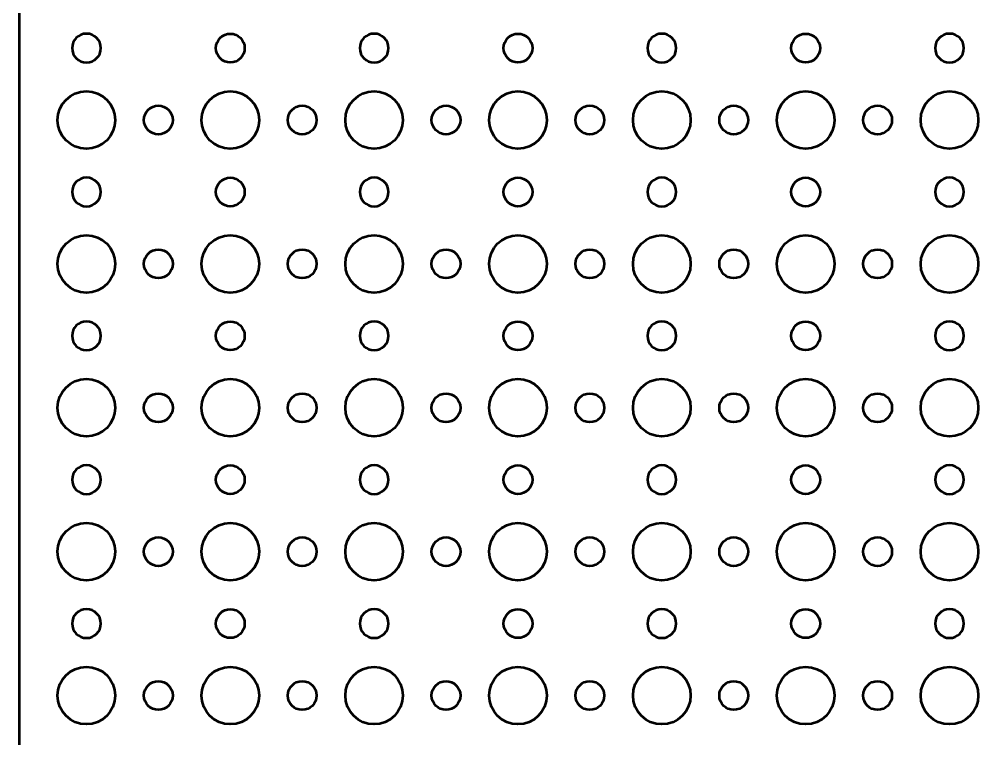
# Model space of a CAD drawing. Header units: centimetres. Extents: x -42.5 to 44.4, y -43.5 to 43.2.
# Drawn here: x 21.05 to 31.12, y -35.7 to -28.2 of the extents above; entities that cross this region are included whole.
import ezdxf

# ---------------------------------------------------------------- set-up
doc = ezdxf.new("R2010")
doc.units = ezdxf.units.CM
doc.header["$MEASUREMENT"] = 0
doc.layers.add('Layer 1', color=7, linetype='Continuous')

msp = doc.modelspace()

# ---------------------------------------------------------------- linework, layer by layer
at = {"layer": 'Layer 1', "lineweight": 53}
for centre, major_axis in [((23.25, -28.5), (0, 0.15)), ((26.25, -28.5), (0, 0.15)), ((29.25, -28.5), (0, 0.15)), ((21.75001, -29.25001), (0, 0.30001)), ((23.25001, -29.25001), (0, 0.30001)), ((24.75001, -29.25001), (0, 0.30001)), ((26.25001, -29.25001), (0, 0.30001)), ((27.75001, -29.25001), (0, 0.30001)), ((29.25001, -29.25001), (0, 0.30001)), ((30.75001, -29.25001), (0, 0.30001)), ((22.5, -29.25), (0, 0.15)), ((24, -29.25), (0, 0.15)), ((25.5, -29.25), (0, 0.15)), ((27, -29.25), (0, 0.15)), ((28.5, -29.25), (0, 0.15)), ((30, -29.25), (0, 0.15)), ((23.25, -30), (0, 0.15)), ((26.25, -30), (0, 0.15)), ((29.25, -30), (0, 0.15)), ((21.75001, -30.75001), (0, 0.30001)), ((23.25001, -30.75001), (0, 0.30001)), ((24.75001, -30.75001), (0, 0.30001)), ((26.25001, -30.75001), (0, 0.30001)), ((27.75001, -30.75001), (0, 0.30001)), ((29.25001, -30.75001), (0, 0.30001)), ((30.75001, -30.75001), (0, 0.30001)), ((22.5, -30.75), (0, 0.15)), ((24, -30.75), (0, 0.15)), ((25.5, -30.75), (0, 0.15)), ((27, -30.75), (0, 0.15)), ((28.5, -30.75), (0, 0.15)), ((30, -30.75), (0, 0.15)), ((23.25, -31.5), (0, 0.15)), ((26.25, -31.5), (0, 0.15)), ((29.25, -31.5), (0, 0.15)), ((21.75001, -32.25001), (0, 0.30001)), ((23.25001, -32.25001), (0, 0.30001)), ((24.75001, -32.25001), (0, 0.30001)), ((26.25001, -32.25001), (0, 0.30001)), ((27.75001, -32.25001), (0, 0.30001)), ((29.25001, -32.25001), (0, 0.30001)), ((30.75001, -32.25001), (0, 0.30001)), ((22.5, -32.25), (0, 0.15)), ((24, -32.25), (0, 0.15)), ((25.5, -32.25), (0, 0.15)), ((27, -32.25), (0, 0.15)), ((28.5, -32.25), (0, 0.15)), ((30, -32.25), (0, 0.15)), ((23.25, -33), (0, 0.15)), ((26.25, -33), (0, 0.15)), ((29.25, -33), (0, 0.15)), ((21.75001, -33.75001), (0, 0.30001)), ((23.25001, -33.75001), (0, 0.30001)), ((24.75001, -33.75001), (0, 0.30001)), ((26.25001, -33.75001), (0, 0.30001)), ((27.75001, -33.75001), (0, 0.30001)), ((29.25001, -33.75001), (0, 0.30001)), ((30.75001, -33.75001), (0, 0.30001)), ((22.5, -33.75), (0, 0.15)), ((24, -33.75), (0, 0.15)), ((25.5, -33.75), (0, 0.15)), ((27, -33.75), (0, 0.15)), ((28.5, -33.75), (0, 0.15)), ((30, -33.75), (0, 0.15)), ((23.25, -34.5), (0, 0.15)), ((26.25, -34.5), (0, 0.15)), ((29.25, -34.5), (0, 0.15)), ((21.75001, -35.25001), (0, 0.30001)), ((23.25001, -35.25001), (0, 0.30001)), ((24.75001, -35.25001), (0, 0.30001)), ((26.25001, -35.25001), (0, 0.30001)), ((27.75001, -35.25001), (0, 0.30001)), ((29.25001, -35.25001), (0, 0.30001)), ((30.75001, -35.25001), (0, 0.30001)), ((22.5, -35.25), (0, 0.15)), ((24, -35.25), (0, 0.15)), ((25.5, -35.25), (0, 0.15)), ((27, -35.25), (0, 0.15)), ((28.5, -35.25), (0, 0.15)), ((30, -35.25), (0, 0.15))]:
    msp.add_ellipse(centre, major_axis=major_axis, ratio=1, dxfattribs=at)
for points, knots in [([(21.05, -42.95), (21.05, -42.95), (21.05, -14.05), (21.05, -14.05), (21.05, -14.05), (21.05, -13.77386), (21.27386, -13.55), (21.55, -13.55), (21.55, -13.55), (21.55, -13.55), (41.45, -13.55), (41.45, -13.55), (41.45, -13.55), (41.72614, -13.55), (41.95, -13.77386), (41.95, -14.05), (41.95, -14.05), (41.95, -14.05), (41.95, -42.95), (41.95, -42.95), (41.95, -42.95), (41.95, -43.22614), (41.72614, -43.45), (41.45, -43.45), (41.45, -43.45), (41.45, -43.45), (21.55, -43.45), (21.55, -43.45), (21.55, -43.45), (21.27386, -43.45), (21.05, -43.22614), (21.05, -42.95)], [0, 0, 0, 0, 0.11111111, 0.11111111, 0.11111111, 0.11111111, 0.22222222, 0.22222222, 0.22222222, 0.22222222, 0.33333333, 0.33333333, 0.33333333, 0.33333333, 0.44444444, 0.44444444, 0.44444444, 0.44444444, 0.55555556, 0.55555556, 0.55555556, 0.55555556, 0.66666667, 0.66666667, 0.66666667, 0.66666667, 0.77777778, 0.77777778, 0.77777778, 0.77777778, 1, 1, 1, 1]), ([(21.6, -28.5), (21.6, -28.41716), (21.66716, -28.35), (21.75, -28.35), (21.75, -28.35), (21.83284, -28.35), (21.9, -28.41716), (21.9, -28.5), (21.9, -28.5), (21.9, -28.58284), (21.83284, -28.65), (21.75, -28.65), (21.75, -28.65), (21.66716, -28.65), (21.6, -28.58284), (21.6, -28.5)], [0, 0, 0, 0, 0.2, 0.2, 0.2, 0.2, 0.4, 0.4, 0.4, 0.4, 0.6, 0.6, 0.6, 0.6, 1, 1, 1, 1]), ([(24.6, -28.5), (24.6, -28.41716), (24.66716, -28.35), (24.75, -28.35), (24.75, -28.35), (24.83284, -28.35), (24.9, -28.41716), (24.9, -28.5), (24.9, -28.5), (24.9, -28.58284), (24.83284, -28.65), (24.75, -28.65), (24.75, -28.65), (24.66716, -28.65), (24.6, -28.58284), (24.6, -28.5)], [0, 0, 0, 0, 0.2, 0.2, 0.2, 0.2, 0.4, 0.4, 0.4, 0.4, 0.6, 0.6, 0.6, 0.6, 1, 1, 1, 1]), ([(27.6, -28.5), (27.6, -28.41716), (27.66716, -28.35), (27.75, -28.35), (27.75, -28.35), (27.83284, -28.35), (27.9, -28.41716), (27.9, -28.5), (27.9, -28.5), (27.9, -28.58284), (27.83284, -28.65), (27.75, -28.65), (27.75, -28.65), (27.66716, -28.65), (27.6, -28.58284), (27.6, -28.5)], [0, 0, 0, 0, 0.2, 0.2, 0.2, 0.2, 0.4, 0.4, 0.4, 0.4, 0.6, 0.6, 0.6, 0.6, 1, 1, 1, 1]), ([(30.6, -28.5), (30.6, -28.41716), (30.66716, -28.35), (30.75, -28.35), (30.75, -28.35), (30.83284, -28.35), (30.9, -28.41716), (30.9, -28.5), (30.9, -28.5), (30.9, -28.58284), (30.83284, -28.65), (30.75, -28.65), (30.75, -28.65), (30.66716, -28.65), (30.6, -28.58284), (30.6, -28.5)], [0, 0, 0, 0, 0.2, 0.2, 0.2, 0.2, 0.4, 0.4, 0.4, 0.4, 0.6, 0.6, 0.6, 0.6, 1, 1, 1, 1]), ([(21.6, -30), (21.6, -29.91716), (21.66716, -29.85), (21.75, -29.85), (21.75, -29.85), (21.83284, -29.85), (21.9, -29.91716), (21.9, -30), (21.9, -30), (21.9, -30.08284), (21.83284, -30.15), (21.75, -30.15), (21.75, -30.15), (21.66716, -30.15), (21.6, -30.08284), (21.6, -30)], [0, 0, 0, 0, 0.2, 0.2, 0.2, 0.2, 0.4, 0.4, 0.4, 0.4, 0.6, 0.6, 0.6, 0.6, 1, 1, 1, 1]), ([(24.6, -30), (24.6, -29.91716), (24.66716, -29.85), (24.75, -29.85), (24.75, -29.85), (24.83284, -29.85), (24.9, -29.91716), (24.9, -30), (24.9, -30), (24.9, -30.08284), (24.83284, -30.15), (24.75, -30.15), (24.75, -30.15), (24.66716, -30.15), (24.6, -30.08284), (24.6, -30)], [0, 0, 0, 0, 0.2, 0.2, 0.2, 0.2, 0.4, 0.4, 0.4, 0.4, 0.6, 0.6, 0.6, 0.6, 1, 1, 1, 1]), ([(27.6, -30), (27.6, -29.91716), (27.66716, -29.85), (27.75, -29.85), (27.75, -29.85), (27.83284, -29.85), (27.9, -29.91716), (27.9, -30), (27.9, -30), (27.9, -30.08284), (27.83284, -30.15), (27.75, -30.15), (27.75, -30.15), (27.66716, -30.15), (27.6, -30.08284), (27.6, -30)], [0, 0, 0, 0, 0.2, 0.2, 0.2, 0.2, 0.4, 0.4, 0.4, 0.4, 0.6, 0.6, 0.6, 0.6, 1, 1, 1, 1]), ([(30.6, -30), (30.6, -29.91716), (30.66716, -29.85), (30.75, -29.85), (30.75, -29.85), (30.83284, -29.85), (30.9, -29.91716), (30.9, -30), (30.9, -30), (30.9, -30.08284), (30.83284, -30.15), (30.75, -30.15), (30.75, -30.15), (30.66716, -30.15), (30.6, -30.08284), (30.6, -30)], [0, 0, 0, 0, 0.2, 0.2, 0.2, 0.2, 0.4, 0.4, 0.4, 0.4, 0.6, 0.6, 0.6, 0.6, 1, 1, 1, 1]), ([(21.6, -31.5), (21.6, -31.41716), (21.66716, -31.35), (21.75, -31.35), (21.75, -31.35), (21.83284, -31.35), (21.9, -31.41716), (21.9, -31.5), (21.9, -31.5), (21.9, -31.58284), (21.83284, -31.65), (21.75, -31.65), (21.75, -31.65), (21.66716, -31.65), (21.6, -31.58284), (21.6, -31.5)], [0, 0, 0, 0, 0.2, 0.2, 0.2, 0.2, 0.4, 0.4, 0.4, 0.4, 0.6, 0.6, 0.6, 0.6, 1, 1, 1, 1]), ([(24.6, -31.5), (24.6, -31.41716), (24.66716, -31.35), (24.75, -31.35), (24.75, -31.35), (24.83284, -31.35), (24.9, -31.41716), (24.9, -31.5), (24.9, -31.5), (24.9, -31.58284), (24.83284, -31.65), (24.75, -31.65), (24.75, -31.65), (24.66716, -31.65), (24.6, -31.58284), (24.6, -31.5)], [0, 0, 0, 0, 0.2, 0.2, 0.2, 0.2, 0.4, 0.4, 0.4, 0.4, 0.6, 0.6, 0.6, 0.6, 1, 1, 1, 1]), ([(27.6, -31.5), (27.6, -31.41716), (27.66716, -31.35), (27.75, -31.35), (27.75, -31.35), (27.83284, -31.35), (27.9, -31.41716), (27.9, -31.5), (27.9, -31.5), (27.9, -31.58284), (27.83284, -31.65), (27.75, -31.65), (27.75, -31.65), (27.66716, -31.65), (27.6, -31.58284), (27.6, -31.5)], [0, 0, 0, 0, 0.2, 0.2, 0.2, 0.2, 0.4, 0.4, 0.4, 0.4, 0.6, 0.6, 0.6, 0.6, 1, 1, 1, 1]), ([(30.6, -31.5), (30.6, -31.41716), (30.66716, -31.35), (30.75, -31.35), (30.75, -31.35), (30.83284, -31.35), (30.9, -31.41716), (30.9, -31.5), (30.9, -31.5), (30.9, -31.58284), (30.83284, -31.65), (30.75, -31.65), (30.75, -31.65), (30.66716, -31.65), (30.6, -31.58284), (30.6, -31.5)], [0, 0, 0, 0, 0.2, 0.2, 0.2, 0.2, 0.4, 0.4, 0.4, 0.4, 0.6, 0.6, 0.6, 0.6, 1, 1, 1, 1]), ([(21.6, -33), (21.6, -32.91716), (21.66716, -32.85), (21.75, -32.85), (21.75, -32.85), (21.83284, -32.85), (21.9, -32.91716), (21.9, -33), (21.9, -33), (21.9, -33.08284), (21.83284, -33.15), (21.75, -33.15), (21.75, -33.15), (21.66716, -33.15), (21.6, -33.08284), (21.6, -33)], [0, 0, 0, 0, 0.2, 0.2, 0.2, 0.2, 0.4, 0.4, 0.4, 0.4, 0.6, 0.6, 0.6, 0.6, 1, 1, 1, 1]), ([(24.6, -33), (24.6, -32.91716), (24.66716, -32.85), (24.75, -32.85), (24.75, -32.85), (24.83284, -32.85), (24.9, -32.91716), (24.9, -33), (24.9, -33), (24.9, -33.08284), (24.83284, -33.15), (24.75, -33.15), (24.75, -33.15), (24.66716, -33.15), (24.6, -33.08284), (24.6, -33)], [0, 0, 0, 0, 0.2, 0.2, 0.2, 0.2, 0.4, 0.4, 0.4, 0.4, 0.6, 0.6, 0.6, 0.6, 1, 1, 1, 1]), ([(27.6, -33), (27.6, -32.91716), (27.66716, -32.85), (27.75, -32.85), (27.75, -32.85), (27.83284, -32.85), (27.9, -32.91716), (27.9, -33), (27.9, -33), (27.9, -33.08284), (27.83284, -33.15), (27.75, -33.15), (27.75, -33.15), (27.66716, -33.15), (27.6, -33.08284), (27.6, -33)], [0, 0, 0, 0, 0.2, 0.2, 0.2, 0.2, 0.4, 0.4, 0.4, 0.4, 0.6, 0.6, 0.6, 0.6, 1, 1, 1, 1]), ([(30.6, -33), (30.6, -32.91716), (30.66716, -32.85), (30.75, -32.85), (30.75, -32.85), (30.83284, -32.85), (30.9, -32.91716), (30.9, -33), (30.9, -33), (30.9, -33.08284), (30.83284, -33.15), (30.75, -33.15), (30.75, -33.15), (30.66716, -33.15), (30.6, -33.08284), (30.6, -33)], [0, 0, 0, 0, 0.2, 0.2, 0.2, 0.2, 0.4, 0.4, 0.4, 0.4, 0.6, 0.6, 0.6, 0.6, 1, 1, 1, 1]), ([(21.6, -34.5), (21.6, -34.41716), (21.66716, -34.35), (21.75, -34.35), (21.75, -34.35), (21.83284, -34.35), (21.9, -34.41716), (21.9, -34.5), (21.9, -34.5), (21.9, -34.58284), (21.83284, -34.65), (21.75, -34.65), (21.75, -34.65), (21.66716, -34.65), (21.6, -34.58284), (21.6, -34.5)], [0, 0, 0, 0, 0.2, 0.2, 0.2, 0.2, 0.4, 0.4, 0.4, 0.4, 0.6, 0.6, 0.6, 0.6, 1, 1, 1, 1]), ([(24.6, -34.5), (24.6, -34.41716), (24.66716, -34.35), (24.75, -34.35), (24.75, -34.35), (24.83284, -34.35), (24.9, -34.41716), (24.9, -34.5), (24.9, -34.5), (24.9, -34.58284), (24.83284, -34.65), (24.75, -34.65), (24.75, -34.65), (24.66716, -34.65), (24.6, -34.58284), (24.6, -34.5)], [0, 0, 0, 0, 0.2, 0.2, 0.2, 0.2, 0.4, 0.4, 0.4, 0.4, 0.6, 0.6, 0.6, 0.6, 1, 1, 1, 1]), ([(27.6, -34.5), (27.6, -34.41716), (27.66716, -34.35), (27.75, -34.35), (27.75, -34.35), (27.83284, -34.35), (27.9, -34.41716), (27.9, -34.5), (27.9, -34.5), (27.9, -34.58284), (27.83284, -34.65), (27.75, -34.65), (27.75, -34.65), (27.66716, -34.65), (27.6, -34.58284), (27.6, -34.5)], [0, 0, 0, 0, 0.2, 0.2, 0.2, 0.2, 0.4, 0.4, 0.4, 0.4, 0.6, 0.6, 0.6, 0.6, 1, 1, 1, 1]), ([(30.6, -34.5), (30.6, -34.41716), (30.66716, -34.35), (30.75, -34.35), (30.75, -34.35), (30.83284, -34.35), (30.9, -34.41716), (30.9, -34.5), (30.9, -34.5), (30.9, -34.58284), (30.83284, -34.65), (30.75, -34.65), (30.75, -34.65), (30.66716, -34.65), (30.6, -34.58284), (30.6, -34.5)], [0, 0, 0, 0, 0.2, 0.2, 0.2, 0.2, 0.4, 0.4, 0.4, 0.4, 0.6, 0.6, 0.6, 0.6, 1, 1, 1, 1])]:
    msp.add_open_spline(points, degree=3, knots=knots, dxfattribs=at)

doc.saveas('drawing.dxf')
